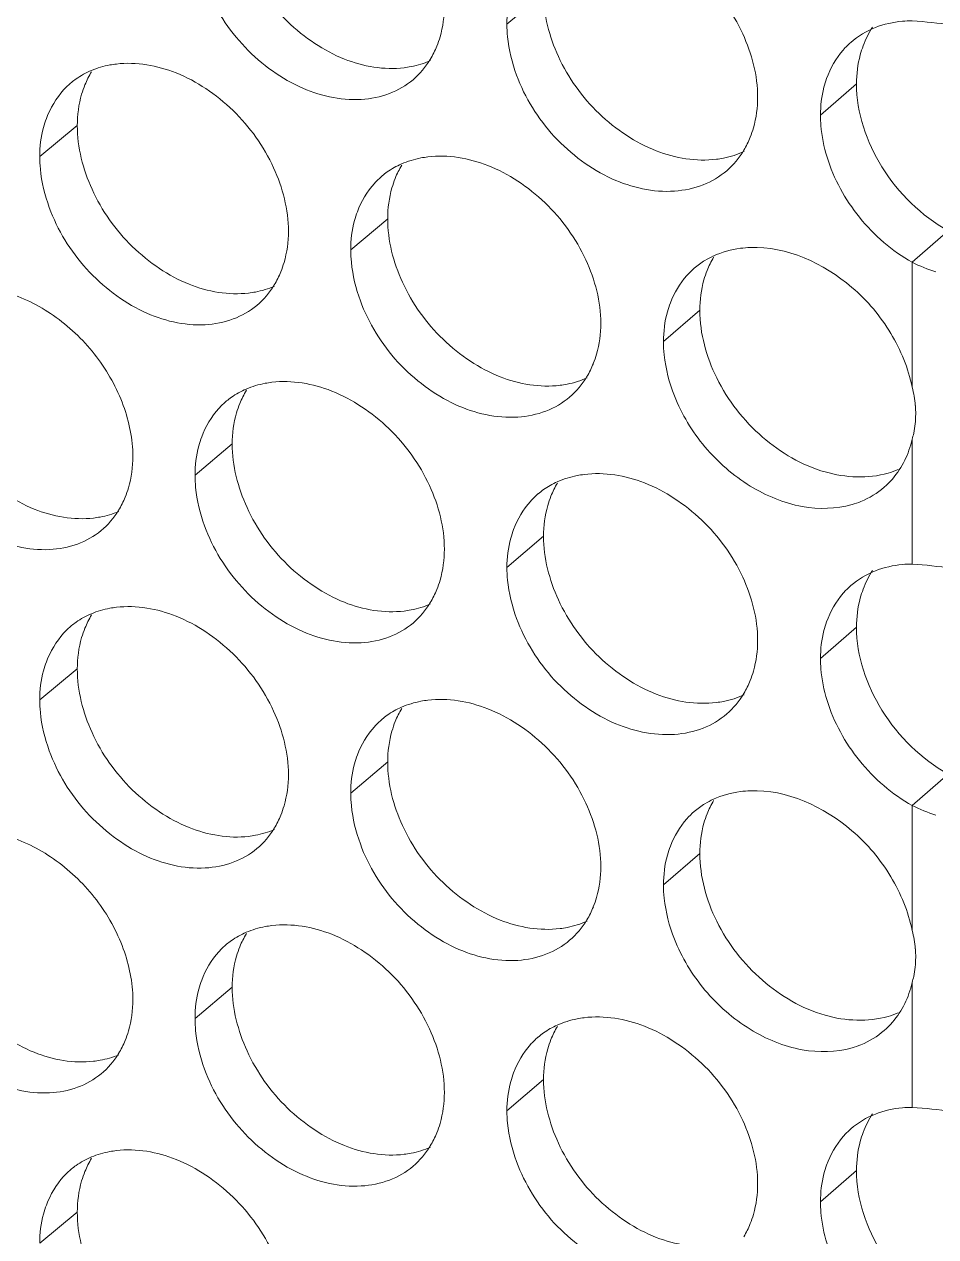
# Model space of a CAD drawing. Header units: millimetres. Extents: x 1177 to 4147, y 93 to 2194.
# Drawn here: x 2687.88 to 2701.09, y 953.4 to 970.98 of the extents above; entities that cross this region are included whole.
import ezdxf

# ---------------------------------------------------------------- set-up
doc = ezdxf.new("R2010")
doc.units = ezdxf.units.MM
doc.header["$LTSCALE"] = 0.1
doc.layers.get('0').update_dxf_attribs({"lineweight": 13})
doc.layers.add('标注', color=251, linetype='Continuous', lineweight=9)

# ---------------------------------------------------------------- blocks, each defined once
blk = doc.blocks.new('02')
for p, q in [((4627.348, 970.867), (4627.348, 973.454)), ((4627.348, 970.867), (4627.348, 973.454)), ((4627.348, 967.204), (4627.348, 969.791)), ((4627.348, 967.204), (4627.348, 969.791)), ((4627.348, 959.617), (4627.348, 962.204)), ((4627.348, 959.617), (4627.348, 962.204)), ((4627.348, 955.954), (4627.348, 958.541)), ((4627.348, 955.954), (4627.348, 958.541))]:
    blk.add_line(p, q)
at = {"layer": '标注'}
for p, q in [((4619.714, 979.03), (4618.955, 978.383)), ((4626.196, 977.148), (4625.449, 976.498)), ((4610.058, 976.284), (4609.28, 975.642)), ((4616.486, 974.357), (4615.721, 973.712)), ((4628.091, 974.105), (4627.348, 973.454)), ((4622.951, 972.46), (4622.198, 971.811)), ((4613.267, 969.692), (4612.496, 969.048)), ((4619.714, 967.78), (4618.955, 967.133)), ((4626.196, 965.898), (4625.449, 965.248)), ((4610.058, 965.034), (4609.28, 964.392)), ((4610.058, 965.034), (4609.28, 964.392)), ((4616.486, 963.107), (4615.721, 962.462)), ((4616.486, 963.107), (4615.721, 962.462)), ((4628.091, 962.855), (4627.348, 962.204)), ((4622.951, 961.21), (4622.198, 960.561)), ((4622.951, 961.21), (4622.198, 960.561)), ((4613.267, 958.442), (4612.496, 957.798)), ((4619.714, 956.53), (4618.955, 955.883)), ((4626.196, 954.648), (4625.449, 953.998)), ((4610.058, 953.784), (4609.28, 953.142))]:
    blk.add_line(p, q, dxfattribs=at)
for centre, radius, start, end in [((4615.73, 978.642), 1.912, 328.9787, 338.0529), ((4610.945, 975.963), 1.579, 125.316, 129.5927), ((4611.976, 976.414), 1.899, 148.7058, 157.8789), ((4622.206, 976.758), 1.925, 329.2925, 338.318), ((4618.416, 974.48), 1.912, 149.0222, 158.126), ((4617.403, 974.02), 1.599, 125.3449, 130.1938), ((4623.909, 972.083), 1.647, 121.1376, 130.744), ((4623.959, 972), 1.744, 114.6822, 121.1409), ((4624.886, 972.581), 1.918, 149.2796, 158.5755), ((4628.745, 976.24), 3.117, 243.3667, 253.0477), ((4612.506, 973.971), 1.906, 328.8204, 337.9261), ((4618.964, 972.071), 1.919, 329.1361, 338.1835), ((4615.192, 969.818), 1.906, 148.8645, 158.0006), ((4614.169, 969.363), 1.589, 125.3301, 129.8922), ((4625.364, 970.307), 2.058, 0.0408, 5.1029), ((4625.378, 970.236), 2.02, 340.5097, 347.2785), ((4626.352, 970.823), 1.805, 285.9402, 293.0214), ((4620.645, 967.434), 1.61, 125.3606, 130.4975), ((4621.65, 967.899), 1.919, 149.179, 158.2551), ((4609.291, 969.307), 1.899, 328.661, 337.8031), ((4615.73, 967.392), 1.912, 328.9787, 338.0529), ((4611.976, 965.164), 1.899, 148.7058, 157.8789), ((4611.976, 965.164), 1.899, 148.7058, 157.8789), ((4610.945, 964.713), 1.579, 125.316, 129.5927), ((4610.945, 964.713), 1.579, 125.316, 129.5927), ((4622.206, 965.508), 1.925, 329.2925, 338.318), ((4618.416, 963.23), 1.912, 149.0222, 158.126), ((4618.416, 963.23), 1.912, 149.0222, 158.126), ((4617.403, 962.77), 1.599, 125.3449, 130.1938), ((4617.403, 962.77), 1.599, 125.3449, 130.1938), ((4623.909, 960.833), 1.647, 121.1376, 130.744), ((4623.909, 960.833), 1.647, 121.1376, 130.744), ((4623.959, 960.75), 1.744, 114.6822, 121.1409), ((4623.959, 960.75), 1.744, 114.6822, 121.1409), ((4624.886, 961.331), 1.918, 149.2796, 158.5755), ((4624.886, 961.331), 1.918, 149.2796, 158.5755), ((4628.745, 964.99), 3.117, 243.3667, 253.0477), ((4612.506, 962.721), 1.906, 328.8204, 337.9261), ((4612.506, 962.721), 1.906, 328.8204, 337.9261), ((4618.964, 960.821), 1.919, 329.1361, 338.1835), ((4618.964, 960.821), 1.919, 329.1361, 338.1835), ((4614.169, 958.113), 1.589, 125.3301, 129.8922), ((4615.192, 958.568), 1.906, 148.8645, 158.0006), ((4625.364, 959.057), 2.058, 0.0408, 5.1029), ((4625.364, 959.057), 2.058, 0.0408, 5.1029), ((4625.378, 958.986), 2.02, 340.5097, 347.2785), ((4625.378, 958.986), 2.02, 340.5097, 347.2785), ((4626.352, 959.573), 1.805, 285.9402, 293.0214), ((4626.352, 959.573), 1.805, 285.9402, 293.0214), ((4621.65, 956.649), 1.919, 149.179, 158.2551), ((4620.645, 956.184), 1.61, 125.3606, 130.4975), ((4609.291, 958.057), 1.899, 328.661, 337.8031), ((4615.73, 956.142), 1.912, 328.9787, 338.0529), ((4611.976, 953.914), 1.899, 148.7058, 157.8789), ((4610.945, 953.463), 1.579, 125.316, 129.5927), ((4622.206, 954.258), 1.925, 329.2925, 338.318)]:
    blk.add_arc(centre, radius, start, end, dxfattribs=at)
for points, knots in [([(4613.267, 980.942), (4613.267, 980.491), (4613.51, 979.556), (4614.205, 978.578), (4614.955, 977.975), (4615.739, 977.55), (4616.413, 977.433), (4616.827, 977.483)], [0, 0, 0, 0, 0.246991, 0.512108, 0.644352, 0.77141, 1, 1, 1, 1]), ([(4624.148, 976.872), (4624.148, 977.322), (4623.902, 978.258), (4623.198, 979.23), (4622.441, 979.828), (4621.65, 980.249), (4620.973, 980.363), (4620.556, 980.311)], [0, 0, 0, 0, 0.246187, 0.510826, 0.643167, 0.770525, 1, 1, 1, 1]), ([(4612.695, 979.245), (4612.865, 978.779), (4613.269, 978.122), (4614.007, 977.457), (4614.803, 976.966), (4615.701, 976.752), (4616.522, 976.915), (4616.867, 977.112), (4617.011, 977.234)], [0, 0, 0, 0, 0.273173, 0.411313, 0.545072, 0.786333, 0.895775, 1, 1, 1, 1]), ([(4619.094, 979.173), (4619.071, 979.113), (4618.988, 978.857), (4618.955, 978.586), (4618.955, 978.383)], [0, 0, 0, 0, 0.242012, 1, 1, 1, 1]), ([(4619.714, 979.03), (4619.714, 978.58), (4619.958, 977.644), (4620.658, 976.67), (4621.412, 976.071), (4622.201, 975.649), (4622.877, 975.536), (4623.293, 975.588)], [0, 0, 0, 0, 0.246494, 0.511184, 0.643406, 0.77061, 1, 1, 1, 1]), ([(4617.504, 977.928), (4617.53, 977.991), (4617.623, 978.261), (4617.66, 978.548), (4617.66, 978.763)], [0, 0, 0, 0, 0.241585, 1, 1, 1, 1]), ([(4627.348, 978.454), (4627.281, 978.455), (4627.022, 978.444), (4626.765, 978.386), (4626.586, 978.316)], [0, 0, 0, 0, 0.258603, 1, 1, 1, 1]), ([(4630.617, 977.799), (4630.361, 977.9), (4629.819, 978.064), (4628.729, 978.296), (4627.896, 978.417), (4627.348, 978.454)], [0, 0, 0, 0, 0.246985, 0.506558, 1, 1, 1, 1]), ([(4618.955, 978.383), (4618.955, 978.297), (4618.974, 977.938), (4619.061, 977.586), (4619.155, 977.331)], [0, 0, 0, 0, 0.240751, 1, 1, 1, 1]), ([(4626.077, 978.008), (4626.021, 977.959), (4625.806, 977.745), (4625.653, 977.473), (4625.576, 977.258)], [0, 0, 0, 0, 0.24633, 1, 1, 1, 1]), ([(4626.333, 977.936), (4626.31, 977.875), (4626.229, 977.62), (4626.196, 977.35), (4626.196, 977.148)], [0, 0, 0, 0, 0.242216, 1, 1, 1, 1]), ([(4610.868, 977.56), (4610.823, 977.555), (4610.647, 977.528), (4610.473, 977.478), (4610.351, 977.427)], [0, 0, 0, 0, 0.255654, 1, 1, 1, 1]), ([(4614.43, 974.095), (4614.43, 974.546), (4614.186, 975.482), (4613.489, 976.459), (4612.738, 977.063), (4611.955, 977.489), (4611.282, 977.608), (4610.868, 977.56)], [0, 0, 0, 0, 0.246935, 0.51222, 0.644595, 0.771733, 1, 1, 1, 1]), ([(4616.827, 977.483), (4616.875, 977.489), (4617.061, 977.518), (4617.244, 977.573), (4617.373, 977.63)], [0, 0, 0, 0, 0.255784, 1, 1, 1, 1]), ([(4619.155, 977.331), (4619.327, 976.864), (4619.735, 976.205), (4620.482, 975.543), (4621.286, 975.056), (4622.193, 974.851), (4623.018, 975.024), (4623.364, 975.226), (4623.508, 975.351)], [0, 0, 0, 0, 0.272504, 0.410462, 0.544153, 0.785671, 0.895417, 1, 1, 1, 1]), ([(4625.576, 977.258), (4625.555, 977.199), (4625.48, 976.952), (4625.449, 976.693), (4625.449, 976.498)], [0, 0, 0, 0, 0.242457, 1, 1, 1, 1]), ([(4609.939, 977.18), (4609.881, 977.132), (4609.659, 976.92), (4609.499, 976.647), (4609.418, 976.431)], [0, 0, 0, 0, 0.245817, 1, 1, 1, 1]), ([(4610.217, 977.129), (4610.19, 977.065), (4610.096, 976.793), (4610.058, 976.502), (4610.058, 976.284)], [0, 0, 0, 0, 0.241186, 1, 1, 1, 1]), ([(4626.196, 977.148), (4626.196, 976.549), (4626.617, 975.313), (4627.539, 974.418), (4628.091, 974.105)], [0, 0, 0, 0, 0.485697, 1, 1, 1, 1]), ([(4623.995, 976.047), (4624.02, 976.11), (4624.111, 976.376), (4624.148, 976.659), (4624.148, 976.872)], [0, 0, 0, 0, 0.241909, 1, 1, 1, 1]), ([(4625.449, 976.498), (4625.449, 976.427), (4625.462, 976.134), (4625.521, 975.844), (4625.586, 975.632)], [0, 0, 0, 0, 0.242222, 1, 1, 1, 1]), ([(4609.418, 976.431), (4609.395, 976.371), (4609.313, 976.115), (4609.28, 975.845), (4609.28, 975.642)], [0, 0, 0, 0, 0.241688, 1, 1, 1, 1]), ([(4610.058, 976.284), (4610.058, 975.833), (4610.299, 974.897), (4610.993, 973.918), (4611.74, 973.314), (4612.522, 972.887), (4613.194, 972.768), (4613.607, 972.817)], [0, 0, 0, 0, 0.247242, 0.512574, 0.644829, 0.771813, 1, 1, 1, 1]), ([(4623.293, 975.588), (4623.343, 975.594), (4623.54, 975.626), (4623.732, 975.686), (4623.866, 975.748)], [0, 0, 0, 0, 0.255988, 1, 1, 1, 1]), ([(4609.28, 975.642), (4609.28, 975.556), (4609.299, 975.198), (4609.385, 974.845), (4609.478, 974.589)], [0, 0, 0, 0, 0.240605, 1, 1, 1, 1]), ([(4617.318, 975.637), (4617.27, 975.631), (4617.084, 975.602), (4616.902, 975.547), (4616.773, 975.491)], [0, 0, 0, 0, 0.25587, 1, 1, 1, 1]), ([(4620.899, 972.189), (4620.899, 972.639), (4620.654, 973.575), (4619.952, 974.549), (4619.198, 975.149), (4618.409, 975.571), (4617.733, 975.687), (4617.318, 975.637)], [0, 0, 0, 0, 0.246434, 0.511288, 0.64364, 0.770925, 1, 1, 1, 1]), ([(4625.586, 975.632), (4625.724, 975.181), (4626.195, 974.326), (4626.932, 973.689), (4627.348, 973.454)], [0, 0, 0, 0, 0.49694, 1, 1, 1, 1]), ([(4616.37, 975.241), (4616.314, 975.193), (4616.097, 974.983), (4615.939, 974.715), (4615.859, 974.502)], [0, 0, 0, 0, 0.246074, 1, 1, 1, 1]), ([(4616.642, 975.192), (4616.616, 975.128), (4616.524, 974.859), (4616.486, 974.572), (4616.486, 974.357)], [0, 0, 0, 0, 0.241514, 1, 1, 1, 1]), ([(4609.478, 974.589), (4609.648, 974.124), (4610.049, 973.467), (4610.784, 972.8), (4611.575, 972.307), (4612.469, 972.089), (4613.288, 972.247), (4613.632, 972.441), (4613.776, 972.562)], [0, 0, 0, 0, 0.27351, 0.411743, 0.545537, 0.786668, 0.895956, 1, 1, 1, 1]), ([(4615.859, 974.502), (4615.837, 974.441), (4615.754, 974.186), (4615.721, 973.915), (4615.721, 973.712)], [0, 0, 0, 0, 0.241904, 1, 1, 1, 1]), ([(4616.486, 974.357), (4616.486, 973.907), (4616.729, 972.971), (4617.427, 971.995), (4618.179, 971.394), (4618.966, 970.971), (4619.641, 970.856), (4620.055, 970.907)], [0, 0, 0, 0, 0.246741, 0.511644, 0.643878, 0.771009, 1, 1, 1, 1]), ([(4614.272, 973.255), (4614.298, 973.319), (4614.392, 973.589), (4614.43, 973.878), (4614.43, 974.095)], [0, 0, 0, 0, 0.241422, 1, 1, 1, 1]), ([(4615.721, 973.712), (4615.721, 973.626), (4615.74, 973.267), (4615.827, 972.914), (4615.92, 972.659)], [0, 0, 0, 0, 0.240702, 1, 1, 1, 1]), ([(4623.995, 973.761), (4623.927, 973.758), (4623.666, 973.736), (4623.407, 973.665), (4623.231, 973.584)], [0, 0, 0, 0, 0.258302, 1, 1, 1, 1]), ([(4627.348, 970.867), (4627.27, 971.259), (4626.947, 972.031), (4625.94, 973.239), (4624.749, 973.791), (4623.995, 973.761)], [0, 0, 0, 0, 0.254485, 0.51933, 1, 1, 1, 1]), ([(4622.834, 973.33), (4622.779, 973.283), (4622.571, 973.078), (4622.419, 972.819), (4622.341, 972.614)], [0, 0, 0, 0, 0.246444, 1, 1, 1, 1]), ([(4623.101, 973.281), (4623.076, 973.218), (4622.987, 972.953), (4622.951, 972.672), (4622.951, 972.46)], [0, 0, 0, 0, 0.241851, 1, 1, 1, 1]), ([(4613.607, 972.817), (4613.653, 972.823), (4613.835, 972.851), (4614.014, 972.903), (4614.139, 972.958)], [0, 0, 0, 0, 0.255679, 1, 1, 1, 1]), ([(4611.209, 969.435), (4611.209, 969.792), (4611.053, 970.536), (4610.498, 971.537), (4609.671, 972.342), (4608.989, 972.704), (4608.638, 972.81)], [0, 0, 0, 0, 0.238714, 0.495406, 0.754851, 1, 1, 1, 1]), ([(4615.92, 972.659), (4616.091, 972.193), (4616.498, 971.535), (4617.24, 970.871), (4618.04, 970.382), (4618.943, 970.173), (4619.766, 970.341), (4620.111, 970.54), (4620.255, 970.664)], [0, 0, 0, 0, 0.272838, 0.410886, 0.544611, 0.786, 0.895595, 1, 1, 1, 1]), ([(4622.341, 972.614), (4622.317, 972.552), (4622.232, 972.293), (4622.198, 972.018), (4622.198, 971.811)], [0, 0, 0, 0, 0.242016, 1, 1, 1, 1]), ([(4622.951, 972.46), (4622.951, 971.979), (4623.228, 970.977), (4624.17, 969.779), (4625.446, 969.021), (4626.431, 968.968), (4626.848, 969.088)], [0, 0, 0, 0, 0.249772, 0.517807, 0.774905, 1, 1, 1, 1]), ([(4620.745, 971.358), (4620.77, 971.422), (4620.862, 971.689), (4620.899, 971.975), (4620.899, 972.189)], [0, 0, 0, 0, 0.241748, 1, 1, 1, 1]), ([(4622.198, 971.811), (4622.198, 971.719), (4622.219, 971.337), (4622.318, 970.961), (4622.424, 970.69)], [0, 0, 0, 0, 0.240389, 1, 1, 1, 1]), ([(4606.857, 971.634), (4606.857, 971.183), (4607.098, 970.247), (4607.789, 969.266), (4608.535, 968.66), (4609.314, 968.231), (4609.984, 968.111), (4610.396, 968.159)], [0, 0, 0, 0, 0.247494, 0.513042, 0.645309, 0.772218, 1, 1, 1, 1]), ([(4614.089, 970.97), (4614.042, 970.964), (4613.861, 970.936), (4613.683, 970.884), (4613.557, 970.83)], [0, 0, 0, 0, 0.255763, 1, 1, 1, 1]), ([(4617.66, 967.513), (4617.66, 967.964), (4617.416, 968.9), (4616.716, 969.875), (4615.963, 970.477), (4615.177, 970.901), (4614.503, 971.019), (4614.089, 970.97)], [0, 0, 0, 0, 0.246684, 0.511753, 0.644116, 0.771328, 1, 1, 1, 1]), ([(4620.055, 970.907), (4620.105, 970.913), (4620.296, 970.943), (4620.484, 971.001), (4620.615, 971.06)], [0, 0, 0, 0, 0.255887, 1, 1, 1, 1]), ([(4622.424, 970.69), (4622.574, 970.308), (4623.01, 969.588), (4623.936, 968.781), (4625.012, 968.332), (4625.772, 968.342), (4626.103, 968.437)], [0, 0, 0, 0, 0.264547, 0.530604, 0.77855, 1, 1, 1, 1]), ([(4613.15, 970.582), (4613.093, 970.534), (4612.873, 970.323), (4612.714, 970.052), (4612.634, 969.838)], [0, 0, 0, 0, 0.245947, 1, 1, 1, 1]), ([(4613.425, 970.532), (4613.399, 970.468), (4613.305, 970.197), (4613.267, 969.908), (4613.267, 969.692)], [0, 0, 0, 0, 0.241351, 1, 1, 1, 1]), ([(4627.348, 969.791), (4627.36, 969.832), (4627.404, 970.001), (4627.421, 970.177), (4627.421, 970.309)], [0, 0, 0, 0, 0.244815, 1, 1, 1, 1]), ([(4606.271, 969.94), (4606.44, 969.475), (4606.839, 968.819), (4607.569, 968.151), (4608.356, 967.656), (4609.246, 967.434), (4610.062, 967.587), (4610.406, 967.779), (4610.551, 967.898)], [0, 0, 0, 0, 0.27385, 0.412176, 0.546005, 0.787007, 0.896139, 1, 1, 1, 1]), ([(4612.634, 969.838), (4612.611, 969.777), (4612.529, 969.522), (4612.496, 969.251), (4612.496, 969.048)], [0, 0, 0, 0, 0.241796, 1, 1, 1, 1]), ([(4613.267, 969.692), (4613.267, 969.241), (4613.51, 968.306), (4614.205, 967.328), (4614.955, 966.725), (4615.739, 966.3), (4616.413, 966.183), (4616.827, 966.233)], [0, 0, 0, 0, 0.246991, 0.512108, 0.644352, 0.77141, 1, 1, 1, 1]), ([(4611.049, 968.59), (4611.075, 968.654), (4611.17, 968.926), (4611.209, 969.217), (4611.209, 969.435)], [0, 0, 0, 0, 0.241257, 1, 1, 1, 1]), ([(4612.496, 969.048), (4612.496, 968.962), (4612.515, 968.604), (4612.601, 968.251), (4612.695, 967.995)], [0, 0, 0, 0, 0.240653, 1, 1, 1, 1]), ([(4620.556, 969.061), (4620.507, 969.055), (4620.316, 969.025), (4620.129, 968.968), (4619.998, 968.909)], [0, 0, 0, 0, 0.255975, 1, 1, 1, 1]), ([(4624.148, 965.622), (4624.148, 966.072), (4623.902, 967.008), (4623.198, 967.98), (4622.441, 968.578), (4621.65, 968.999), (4620.973, 969.113), (4620.556, 969.061)], [0, 0, 0, 0, 0.246187, 0.510826, 0.643167, 0.770525, 1, 1, 1, 1]), ([(4619.599, 968.658), (4619.543, 968.61), (4619.329, 968.401), (4619.173, 968.134), (4619.094, 967.923)], [0, 0, 0, 0, 0.246198, 1, 1, 1, 1]), ([(4626.103, 968.437), (4626.165, 968.455), (4626.405, 968.537), (4626.627, 968.673), (4626.769, 968.797)], [0, 0, 0, 0, 0.255293, 1, 1, 1, 1]), ([(4619.868, 968.61), (4619.843, 968.546), (4619.751, 968.279), (4619.714, 967.994), (4619.714, 967.78)], [0, 0, 0, 0, 0.241677, 1, 1, 1, 1]), ([(4610.396, 968.159), (4610.441, 968.164), (4610.618, 968.191), (4610.792, 968.241), (4610.915, 968.293)], [0, 0, 0, 0, 0.255573, 1, 1, 1, 1]), ([(4612.695, 967.995), (4612.865, 967.529), (4613.269, 966.872), (4614.007, 966.207), (4614.803, 965.716), (4615.701, 965.502), (4616.522, 965.665), (4616.867, 965.862), (4617.011, 965.984)], [0, 0, 0, 0, 0.273173, 0.411313, 0.545072, 0.786333, 0.895775, 1, 1, 1, 1]), ([(4619.094, 967.923), (4619.071, 967.863), (4618.988, 967.607), (4618.955, 967.336), (4618.955, 967.133)], [0, 0, 0, 0, 0.242012, 1, 1, 1, 1]), ([(4619.714, 967.78), (4619.714, 967.33), (4619.958, 966.394), (4620.658, 965.42), (4621.412, 964.821), (4622.201, 964.399), (4622.877, 964.286), (4623.293, 964.338)], [0, 0, 0, 0, 0.246494, 0.511184, 0.643406, 0.77061, 1, 1, 1, 1]), ([(4617.504, 966.678), (4617.53, 966.741), (4617.623, 967.011), (4617.66, 967.298), (4617.66, 967.513)], [0, 0, 0, 0, 0.241585, 1, 1, 1, 1]), ([(4627.348, 967.204), (4627.281, 967.205), (4627.022, 967.194), (4626.765, 967.136), (4626.586, 967.066)], [0, 0, 0, 0, 0.258603, 1, 1, 1, 1]), ([(4630.617, 966.549), (4630.361, 966.65), (4629.819, 966.814), (4628.729, 967.046), (4627.896, 967.167), (4627.348, 967.204)], [0, 0, 0, 0, 0.246985, 0.506558, 1, 1, 1, 1]), ([(4618.955, 967.133), (4618.955, 967.047), (4618.974, 966.688), (4619.061, 966.336), (4619.155, 966.081)], [0, 0, 0, 0, 0.240751, 1, 1, 1, 1]), ([(4626.077, 966.758), (4626.021, 966.709), (4625.806, 966.495), (4625.653, 966.223), (4625.576, 966.008)], [0, 0, 0, 0, 0.24633, 1, 1, 1, 1]), ([(4626.333, 966.686), (4626.31, 966.625), (4626.229, 966.37), (4626.196, 966.1), (4626.196, 965.898)], [0, 0, 0, 0, 0.242216, 1, 1, 1, 1]), ([(4610.868, 966.31), (4610.823, 966.305), (4610.647, 966.278), (4610.473, 966.228), (4610.351, 966.177)], [0, 0, 0, 0, 0.255654, 1, 1, 1, 1]), ([(4610.868, 966.31), (4610.823, 966.305), (4610.647, 966.278), (4610.473, 966.228), (4610.351, 966.177)], [0, 0, 0, 0, 0.255654, 1, 1, 1, 1]), ([(4614.43, 962.845), (4614.43, 963.296), (4614.186, 964.232), (4613.489, 965.209), (4612.738, 965.813), (4611.955, 966.239), (4611.282, 966.358), (4610.868, 966.31)], [0, 0, 0, 0, 0.246935, 0.51222, 0.644595, 0.771733, 1, 1, 1, 1]), ([(4614.43, 962.845), (4614.43, 963.296), (4614.186, 964.232), (4613.489, 965.209), (4612.738, 965.813), (4611.955, 966.239), (4611.282, 966.358), (4610.868, 966.31)], [0, 0, 0, 0, 0.246935, 0.51222, 0.644595, 0.771733, 1, 1, 1, 1]), ([(4616.827, 966.233), (4616.875, 966.239), (4617.061, 966.268), (4617.244, 966.323), (4617.373, 966.38)], [0, 0, 0, 0, 0.255784, 1, 1, 1, 1]), ([(4609.939, 965.93), (4609.881, 965.882), (4609.659, 965.67), (4609.499, 965.397), (4609.418, 965.181)], [0, 0, 0, 0, 0.245817, 1, 1, 1, 1]), ([(4609.939, 965.93), (4609.881, 965.882), (4609.659, 965.67), (4609.499, 965.397), (4609.418, 965.181)], [0, 0, 0, 0, 0.245817, 1, 1, 1, 1]), ([(4619.155, 966.081), (4619.327, 965.614), (4619.735, 964.955), (4620.482, 964.293), (4621.286, 963.806), (4622.193, 963.601), (4623.018, 963.774), (4623.364, 963.976), (4623.508, 964.101)], [0, 0, 0, 0, 0.272504, 0.410462, 0.544153, 0.785671, 0.895417, 1, 1, 1, 1]), ([(4625.576, 966.008), (4625.555, 965.949), (4625.48, 965.702), (4625.449, 965.443), (4625.449, 965.248)], [0, 0, 0, 0, 0.242457, 1, 1, 1, 1]), ([(4626.196, 965.898), (4626.196, 965.299), (4626.617, 964.063), (4627.539, 963.168), (4628.091, 962.855)], [0, 0, 0, 0, 0.485697, 1, 1, 1, 1]), ([(4610.217, 965.879), (4610.19, 965.815), (4610.096, 965.543), (4610.058, 965.252), (4610.058, 965.034)], [0, 0, 0, 0, 0.241186, 1, 1, 1, 1]), ([(4610.217, 965.879), (4610.19, 965.815), (4610.096, 965.543), (4610.058, 965.252), (4610.058, 965.034)], [0, 0, 0, 0, 0.241186, 1, 1, 1, 1]), ([(4623.995, 964.797), (4624.02, 964.86), (4624.111, 965.126), (4624.148, 965.409), (4624.148, 965.622)], [0, 0, 0, 0, 0.241909, 1, 1, 1, 1]), ([(4609.418, 965.181), (4609.395, 965.121), (4609.313, 964.865), (4609.28, 964.595), (4609.28, 964.392)], [0, 0, 0, 0, 0.241688, 1, 1, 1, 1]), ([(4609.418, 965.181), (4609.395, 965.121), (4609.313, 964.865), (4609.28, 964.595), (4609.28, 964.392)], [0, 0, 0, 0, 0.241688, 1, 1, 1, 1]), ([(4625.449, 965.248), (4625.449, 965.177), (4625.462, 964.884), (4625.521, 964.594), (4625.586, 964.382)], [0, 0, 0, 0, 0.242222, 1, 1, 1, 1]), ([(4610.058, 965.034), (4610.058, 964.583), (4610.299, 963.647), (4610.993, 962.668), (4611.74, 962.064), (4612.522, 961.637), (4613.194, 961.518), (4613.607, 961.567)], [0, 0, 0, 0, 0.247242, 0.512574, 0.644829, 0.771813, 1, 1, 1, 1]), ([(4610.058, 965.034), (4610.058, 964.583), (4610.299, 963.647), (4610.993, 962.668), (4611.74, 962.064), (4612.522, 961.637), (4613.194, 961.518), (4613.607, 961.567)], [0, 0, 0, 0, 0.247242, 0.512574, 0.644829, 0.771813, 1, 1, 1, 1]), ([(4609.28, 964.392), (4609.28, 964.306), (4609.299, 963.948), (4609.385, 963.595), (4609.478, 963.339)], [0, 0, 0, 0, 0.240605, 1, 1, 1, 1]), ([(4609.28, 964.392), (4609.28, 964.306), (4609.299, 963.948), (4609.385, 963.595), (4609.478, 963.339)], [0, 0, 0, 0, 0.240605, 1, 1, 1, 1]), ([(4620.899, 960.939), (4620.899, 961.389), (4620.654, 962.325), (4619.952, 963.299), (4619.198, 963.899), (4618.409, 964.321), (4617.733, 964.437), (4617.318, 964.387)], [0, 0, 0, 0, 0.246434, 0.511288, 0.64364, 0.770925, 1, 1, 1, 1]), ([(4620.899, 960.939), (4620.899, 961.389), (4620.654, 962.325), (4619.952, 963.299), (4619.198, 963.899), (4618.409, 964.321), (4617.733, 964.437), (4617.318, 964.387)], [0, 0, 0, 0, 0.246434, 0.511288, 0.64364, 0.770925, 1, 1, 1, 1]), ([(4623.293, 964.338), (4623.343, 964.344), (4623.54, 964.376), (4623.732, 964.436), (4623.866, 964.498)], [0, 0, 0, 0, 0.255988, 1, 1, 1, 1]), ([(4617.318, 964.387), (4617.27, 964.381), (4617.084, 964.352), (4616.902, 964.297), (4616.773, 964.241)], [0, 0, 0, 0, 0.25587, 1, 1, 1, 1]), ([(4617.318, 964.387), (4617.27, 964.381), (4617.084, 964.352), (4616.902, 964.297), (4616.773, 964.241)], [0, 0, 0, 0, 0.25587, 1, 1, 1, 1]), ([(4625.586, 964.382), (4625.724, 963.931), (4626.195, 963.076), (4626.932, 962.439), (4627.348, 962.204)], [0, 0, 0, 0, 0.49694, 1, 1, 1, 1]), ([(4616.37, 963.991), (4616.314, 963.943), (4616.097, 963.733), (4615.939, 963.465), (4615.859, 963.252)], [0, 0, 0, 0, 0.246074, 1, 1, 1, 1]), ([(4616.37, 963.991), (4616.314, 963.943), (4616.097, 963.733), (4615.939, 963.465), (4615.859, 963.252)], [0, 0, 0, 0, 0.246074, 1, 1, 1, 1]), ([(4616.642, 963.942), (4616.616, 963.878), (4616.524, 963.609), (4616.486, 963.322), (4616.486, 963.107)], [0, 0, 0, 0, 0.241514, 1, 1, 1, 1]), ([(4616.642, 963.942), (4616.616, 963.878), (4616.524, 963.609), (4616.486, 963.322), (4616.486, 963.107)], [0, 0, 0, 0, 0.241514, 1, 1, 1, 1]), ([(4609.478, 963.339), (4609.648, 962.874), (4610.049, 962.217), (4610.784, 961.55), (4611.575, 961.057), (4612.469, 960.839), (4613.288, 960.997), (4613.632, 961.191), (4613.776, 961.312)], [0, 0, 0, 0, 0.27351, 0.411743, 0.545537, 0.786668, 0.895956, 1, 1, 1, 1]), ([(4609.478, 963.339), (4609.648, 962.874), (4610.049, 962.217), (4610.784, 961.55), (4611.575, 961.057), (4612.469, 960.839), (4613.288, 960.997), (4613.632, 961.191), (4613.776, 961.312)], [0, 0, 0, 0, 0.27351, 0.411743, 0.545537, 0.786668, 0.895956, 1, 1, 1, 1]), ([(4615.859, 963.252), (4615.837, 963.191), (4615.754, 962.936), (4615.721, 962.665), (4615.721, 962.462)], [0, 0, 0, 0, 0.241904, 1, 1, 1, 1]), ([(4615.859, 963.252), (4615.837, 963.191), (4615.754, 962.936), (4615.721, 962.665), (4615.721, 962.462)], [0, 0, 0, 0, 0.241904, 1, 1, 1, 1]), ([(4616.486, 963.107), (4616.486, 962.657), (4616.729, 961.721), (4617.427, 960.745), (4618.179, 960.144), (4618.966, 959.721), (4619.641, 959.606), (4620.055, 959.657)], [0, 0, 0, 0, 0.246741, 0.511644, 0.643878, 0.771009, 1, 1, 1, 1]), ([(4616.486, 963.107), (4616.486, 962.657), (4616.729, 961.721), (4617.427, 960.745), (4618.179, 960.144), (4618.966, 959.721), (4619.641, 959.606), (4620.055, 959.657)], [0, 0, 0, 0, 0.246741, 0.511644, 0.643878, 0.771009, 1, 1, 1, 1]), ([(4614.272, 962.005), (4614.298, 962.069), (4614.392, 962.339), (4614.43, 962.628), (4614.43, 962.845)], [0, 0, 0, 0, 0.241422, 1, 1, 1, 1]), ([(4614.272, 962.005), (4614.298, 962.069), (4614.392, 962.339), (4614.43, 962.628), (4614.43, 962.845)], [0, 0, 0, 0, 0.241422, 1, 1, 1, 1]), ([(4615.721, 962.462), (4615.721, 962.376), (4615.74, 962.017), (4615.827, 961.664), (4615.92, 961.409)], [0, 0, 0, 0, 0.240702, 1, 1, 1, 1]), ([(4615.721, 962.462), (4615.721, 962.376), (4615.74, 962.017), (4615.827, 961.664), (4615.92, 961.409)], [0, 0, 0, 0, 0.240702, 1, 1, 1, 1]), ([(4623.995, 962.511), (4623.927, 962.508), (4623.666, 962.486), (4623.407, 962.415), (4623.231, 962.334)], [0, 0, 0, 0, 0.258302, 1, 1, 1, 1]), ([(4623.995, 962.511), (4623.927, 962.508), (4623.666, 962.486), (4623.407, 962.415), (4623.231, 962.334)], [0, 0, 0, 0, 0.258302, 1, 1, 1, 1]), ([(4627.348, 959.617), (4627.27, 960.009), (4626.947, 960.781), (4625.94, 961.989), (4624.749, 962.541), (4623.995, 962.511)], [0, 0, 0, 0, 0.254485, 0.51933, 1, 1, 1, 1]), ([(4627.348, 959.617), (4627.27, 960.009), (4626.947, 960.781), (4625.94, 961.989), (4624.749, 962.541), (4623.995, 962.511)], [0, 0, 0, 0, 0.254485, 0.51933, 1, 1, 1, 1]), ([(4622.834, 962.08), (4622.779, 962.033), (4622.571, 961.828), (4622.419, 961.569), (4622.341, 961.364)], [0, 0, 0, 0, 0.246444, 1, 1, 1, 1]), ([(4622.834, 962.08), (4622.779, 962.033), (4622.571, 961.828), (4622.419, 961.569), (4622.341, 961.364)], [0, 0, 0, 0, 0.246444, 1, 1, 1, 1]), ([(4623.101, 962.031), (4623.076, 961.968), (4622.987, 961.703), (4622.951, 961.422), (4622.951, 961.21)], [0, 0, 0, 0, 0.241851, 1, 1, 1, 1]), ([(4623.101, 962.031), (4623.076, 961.968), (4622.987, 961.703), (4622.951, 961.422), (4622.951, 961.21)], [0, 0, 0, 0, 0.241851, 1, 1, 1, 1]), ([(4613.607, 961.567), (4613.653, 961.573), (4613.835, 961.601), (4614.014, 961.653), (4614.139, 961.708)], [0, 0, 0, 0, 0.255679, 1, 1, 1, 1]), ([(4613.607, 961.567), (4613.653, 961.573), (4613.835, 961.601), (4614.014, 961.653), (4614.139, 961.708)], [0, 0, 0, 0, 0.255679, 1, 1, 1, 1]), ([(4611.209, 958.185), (4611.209, 958.542), (4611.053, 959.286), (4610.498, 960.287), (4609.671, 961.092), (4608.989, 961.454), (4608.638, 961.56)], [0, 0, 0, 0, 0.238714, 0.495406, 0.754851, 1, 1, 1, 1]), ([(4615.92, 961.409), (4616.091, 960.943), (4616.498, 960.285), (4617.24, 959.621), (4618.04, 959.132), (4618.943, 958.923), (4619.766, 959.091), (4620.111, 959.29), (4620.255, 959.414)], [0, 0, 0, 0, 0.272838, 0.410886, 0.544611, 0.786, 0.895595, 1, 1, 1, 1]), ([(4615.92, 961.409), (4616.091, 960.943), (4616.498, 960.285), (4617.24, 959.621), (4618.04, 959.132), (4618.943, 958.923), (4619.766, 959.091), (4620.111, 959.29), (4620.255, 959.414)], [0, 0, 0, 0, 0.272838, 0.410886, 0.544611, 0.786, 0.895595, 1, 1, 1, 1]), ([(4622.341, 961.364), (4622.317, 961.302), (4622.232, 961.043), (4622.198, 960.768), (4622.198, 960.561)], [0, 0, 0, 0, 0.242016, 1, 1, 1, 1]), ([(4622.341, 961.364), (4622.317, 961.302), (4622.232, 961.043), (4622.198, 960.768), (4622.198, 960.561)], [0, 0, 0, 0, 0.242016, 1, 1, 1, 1]), ([(4622.951, 961.21), (4622.951, 960.729), (4623.228, 959.727), (4624.17, 958.529), (4625.446, 957.771), (4626.431, 957.718), (4626.848, 957.838)], [0, 0, 0, 0, 0.249772, 0.517807, 0.774905, 1, 1, 1, 1]), ([(4622.951, 961.21), (4622.951, 960.729), (4623.228, 959.727), (4624.17, 958.529), (4625.446, 957.771), (4626.431, 957.718), (4626.848, 957.838)], [0, 0, 0, 0, 0.249772, 0.517807, 0.774905, 1, 1, 1, 1]), ([(4620.745, 960.108), (4620.77, 960.172), (4620.862, 960.439), (4620.899, 960.725), (4620.899, 960.939)], [0, 0, 0, 0, 0.241748, 1, 1, 1, 1]), ([(4620.745, 960.108), (4620.77, 960.172), (4620.862, 960.439), (4620.899, 960.725), (4620.899, 960.939)], [0, 0, 0, 0, 0.241748, 1, 1, 1, 1]), ([(4606.857, 960.384), (4606.857, 959.933), (4607.098, 958.997), (4607.789, 958.016), (4608.535, 957.41), (4609.314, 956.981), (4609.984, 956.861), (4610.396, 956.909)], [0, 0, 0, 0, 0.247494, 0.513042, 0.645309, 0.772218, 1, 1, 1, 1]), ([(4622.198, 960.561), (4622.198, 960.469), (4622.219, 960.087), (4622.318, 959.711), (4622.424, 959.44)], [0, 0, 0, 0, 0.240389, 1, 1, 1, 1]), ([(4622.198, 960.561), (4622.198, 960.469), (4622.219, 960.087), (4622.318, 959.711), (4622.424, 959.44)], [0, 0, 0, 0, 0.240389, 1, 1, 1, 1]), ([(4614.089, 959.72), (4614.042, 959.714), (4613.861, 959.686), (4613.683, 959.634), (4613.557, 959.58)], [0, 0, 0, 0, 0.255763, 1, 1, 1, 1]), ([(4617.66, 956.263), (4617.66, 956.714), (4617.416, 957.65), (4616.716, 958.625), (4615.963, 959.227), (4615.177, 959.651), (4614.503, 959.769), (4614.089, 959.72)], [0, 0, 0, 0, 0.246684, 0.511753, 0.644116, 0.771328, 1, 1, 1, 1]), ([(4620.055, 959.657), (4620.105, 959.663), (4620.296, 959.693), (4620.484, 959.751), (4620.615, 959.81)], [0, 0, 0, 0, 0.255887, 1, 1, 1, 1]), ([(4620.055, 959.657), (4620.105, 959.663), (4620.296, 959.693), (4620.484, 959.751), (4620.615, 959.81)], [0, 0, 0, 0, 0.255887, 1, 1, 1, 1]), ([(4622.424, 959.44), (4622.574, 959.058), (4623.01, 958.338), (4623.936, 957.531), (4625.012, 957.082), (4625.772, 957.092), (4626.103, 957.187)], [0, 0, 0, 0, 0.264547, 0.530604, 0.77855, 1, 1, 1, 1]), ([(4622.424, 959.44), (4622.574, 959.058), (4623.01, 958.338), (4623.936, 957.531), (4625.012, 957.082), (4625.772, 957.092), (4626.103, 957.187)], [0, 0, 0, 0, 0.264547, 0.530604, 0.77855, 1, 1, 1, 1]), ([(4613.15, 959.332), (4613.093, 959.284), (4612.873, 959.073), (4612.714, 958.802), (4612.634, 958.588)], [0, 0, 0, 0, 0.245947, 1, 1, 1, 1]), ([(4613.425, 959.282), (4613.399, 959.218), (4613.305, 958.947), (4613.267, 958.658), (4613.267, 958.442)], [0, 0, 0, 0, 0.241351, 1, 1, 1, 1]), ([(4627.348, 958.541), (4627.36, 958.582), (4627.404, 958.751), (4627.421, 958.927), (4627.421, 959.059)], [0, 0, 0, 0, 0.244815, 1, 1, 1, 1]), ([(4627.348, 958.541), (4627.36, 958.582), (4627.404, 958.751), (4627.421, 958.927), (4627.421, 959.059)], [0, 0, 0, 0, 0.244815, 1, 1, 1, 1]), ([(4606.271, 958.69), (4606.44, 958.225), (4606.839, 957.569), (4607.569, 956.901), (4608.356, 956.406), (4609.246, 956.184), (4610.062, 956.337), (4610.406, 956.529), (4610.551, 956.648)], [0, 0, 0, 0, 0.27385, 0.412176, 0.546005, 0.787007, 0.896139, 1, 1, 1, 1]), ([(4612.634, 958.588), (4612.611, 958.527), (4612.529, 958.272), (4612.496, 958.001), (4612.496, 957.798)], [0, 0, 0, 0, 0.241796, 1, 1, 1, 1]), ([(4613.267, 958.442), (4613.267, 957.991), (4613.51, 957.056), (4614.205, 956.078), (4614.955, 955.475), (4615.739, 955.05), (4616.413, 954.933), (4616.827, 954.983)], [0, 0, 0, 0, 0.246991, 0.512108, 0.644352, 0.77141, 1, 1, 1, 1]), ([(4611.049, 957.34), (4611.075, 957.404), (4611.17, 957.676), (4611.209, 957.967), (4611.209, 958.185)], [0, 0, 0, 0, 0.241257, 1, 1, 1, 1]), ([(4624.148, 954.372), (4624.148, 954.822), (4623.902, 955.758), (4623.198, 956.73), (4622.441, 957.328), (4621.65, 957.749), (4620.973, 957.863), (4620.556, 957.811)], [0, 0, 0, 0, 0.246187, 0.510826, 0.643167, 0.770525, 1, 1, 1, 1]), ([(4612.496, 957.798), (4612.496, 957.712), (4612.515, 957.354), (4612.601, 957.001), (4612.695, 956.745)], [0, 0, 0, 0, 0.240653, 1, 1, 1, 1]), ([(4620.556, 957.811), (4620.507, 957.805), (4620.316, 957.775), (4620.129, 957.718), (4619.998, 957.659)], [0, 0, 0, 0, 0.255975, 1, 1, 1, 1]), ([(4619.599, 957.408), (4619.543, 957.36), (4619.329, 957.151), (4619.173, 956.884), (4619.094, 956.673)], [0, 0, 0, 0, 0.246198, 1, 1, 1, 1]), ([(4619.868, 957.36), (4619.843, 957.296), (4619.751, 957.029), (4619.714, 956.744), (4619.714, 956.53)], [0, 0, 0, 0, 0.241677, 1, 1, 1, 1]), ([(4626.103, 957.187), (4626.165, 957.205), (4626.405, 957.287), (4626.627, 957.423), (4626.769, 957.547)], [0, 0, 0, 0, 0.255293, 1, 1, 1, 1]), ([(4626.103, 957.187), (4626.165, 957.205), (4626.405, 957.287), (4626.627, 957.423), (4626.769, 957.547)], [0, 0, 0, 0, 0.255293, 1, 1, 1, 1]), ([(4610.396, 956.909), (4610.441, 956.914), (4610.618, 956.941), (4610.792, 956.991), (4610.915, 957.043)], [0, 0, 0, 0, 0.255573, 1, 1, 1, 1]), ([(4612.695, 956.745), (4612.865, 956.279), (4613.269, 955.622), (4614.007, 954.957), (4614.803, 954.466), (4615.701, 954.252), (4616.522, 954.415), (4616.867, 954.612), (4617.011, 954.734)], [0, 0, 0, 0, 0.273173, 0.411313, 0.545072, 0.786333, 0.895775, 1, 1, 1, 1]), ([(4619.094, 956.673), (4619.071, 956.613), (4618.988, 956.357), (4618.955, 956.086), (4618.955, 955.883)], [0, 0, 0, 0, 0.242012, 1, 1, 1, 1]), ([(4619.714, 956.53), (4619.714, 956.08), (4619.958, 955.144), (4620.658, 954.17), (4621.412, 953.571), (4622.201, 953.149), (4622.877, 953.036), (4623.293, 953.088)], [0, 0, 0, 0, 0.246494, 0.511184, 0.643406, 0.77061, 1, 1, 1, 1]), ([(4617.504, 955.428), (4617.53, 955.491), (4617.623, 955.761), (4617.66, 956.048), (4617.66, 956.263)], [0, 0, 0, 0, 0.241585, 1, 1, 1, 1]), ([(4618.955, 955.883), (4618.955, 955.797), (4618.974, 955.438), (4619.061, 955.086), (4619.155, 954.831)], [0, 0, 0, 0, 0.240751, 1, 1, 1, 1]), ([(4627.348, 955.954), (4627.281, 955.955), (4627.022, 955.944), (4626.765, 955.886), (4626.586, 955.816)], [0, 0, 0, 0, 0.258603, 1, 1, 1, 1]), ([(4630.617, 955.299), (4630.361, 955.4), (4629.819, 955.564), (4628.729, 955.796), (4627.896, 955.917), (4627.348, 955.954)], [0, 0, 0, 0, 0.246985, 0.506558, 1, 1, 1, 1]), ([(4626.077, 955.508), (4626.021, 955.459), (4625.806, 955.245), (4625.653, 954.973), (4625.576, 954.758)], [0, 0, 0, 0, 0.24633, 1, 1, 1, 1]), ([(4626.333, 955.436), (4626.31, 955.375), (4626.229, 955.12), (4626.196, 954.85), (4626.196, 954.648)], [0, 0, 0, 0, 0.242216, 1, 1, 1, 1]), ([(4614.43, 951.595), (4614.43, 952.046), (4614.186, 952.982), (4613.489, 953.959), (4612.738, 954.563), (4611.955, 954.989), (4611.282, 955.108), (4610.868, 955.06)], [0, 0, 0, 0, 0.246935, 0.51222, 0.644595, 0.771733, 1, 1, 1, 1]), ([(4616.827, 954.983), (4616.875, 954.989), (4617.061, 955.018), (4617.244, 955.073), (4617.373, 955.13)], [0, 0, 0, 0, 0.255784, 1, 1, 1, 1]), ([(4610.868, 955.06), (4610.823, 955.055), (4610.647, 955.028), (4610.473, 954.978), (4610.351, 954.927)], [0, 0, 0, 0, 0.255654, 1, 1, 1, 1]), ([(4609.939, 954.68), (4609.881, 954.632), (4609.659, 954.42), (4609.499, 954.147), (4609.418, 953.931)], [0, 0, 0, 0, 0.245817, 1, 1, 1, 1]), ([(4610.217, 954.629), (4610.19, 954.565), (4610.096, 954.293), (4610.058, 954.002), (4610.058, 953.784)], [0, 0, 0, 0, 0.241186, 1, 1, 1, 1]), ([(4619.155, 954.831), (4619.327, 954.364), (4619.735, 953.705), (4620.482, 953.043), (4621.286, 952.556), (4622.193, 952.351), (4623.018, 952.524), (4623.364, 952.726), (4623.508, 952.851)], [0, 0, 0, 0, 0.272504, 0.410462, 0.544153, 0.785671, 0.895417, 1, 1, 1, 1]), ([(4625.576, 954.758), (4625.555, 954.699), (4625.48, 954.452), (4625.449, 954.193), (4625.449, 953.998)], [0, 0, 0, 0, 0.242457, 1, 1, 1, 1]), ([(4626.196, 954.648), (4626.196, 954.049), (4626.617, 952.813), (4627.539, 951.918), (4628.091, 951.605)], [0, 0, 0, 0, 0.485697, 1, 1, 1, 1]), ([(4623.995, 953.547), (4624.02, 953.61), (4624.111, 953.876), (4624.148, 954.159), (4624.148, 954.372)], [0, 0, 0, 0, 0.241909, 1, 1, 1, 1]), ([(4609.418, 953.931), (4609.395, 953.871), (4609.313, 953.615), (4609.28, 953.345), (4609.28, 953.142)], [0, 0, 0, 0, 0.241688, 1, 1, 1, 1]), ([(4625.449, 953.998), (4625.449, 953.927), (4625.462, 953.634), (4625.521, 953.344), (4625.586, 953.132)], [0, 0, 0, 0, 0.242222, 1, 1, 1, 1]), ([(4610.058, 953.784), (4610.058, 953.333), (4610.299, 952.397), (4610.993, 951.418), (4611.74, 950.814), (4612.522, 950.387), (4613.194, 950.268), (4613.607, 950.317)], [0, 0, 0, 0, 0.247242, 0.512574, 0.644829, 0.771813, 1, 1, 1, 1])]:
    blk.add_open_spline(points, degree=3, knots=knots, dxfattribs=at)
for points in [[(4626.586, 978.316), (4626.402, 978.243), (4626.226, 978.139), (4626.077, 978.008)], [(4626.53, 978.324), (4626.449, 978.203), (4626.383, 978.072), (4626.333, 977.936)], [(4617.011, 977.234), (4617.152, 977.354), (4617.274, 977.499), (4617.369, 977.657)], [(4610.351, 977.427), (4610.239, 977.38), (4610.131, 977.321), (4610.032, 977.251)], [(4623.508, 975.351), (4623.647, 975.471), (4623.767, 975.617), (4623.861, 975.775)], [(4616.773, 975.491), (4616.669, 975.445), (4616.57, 975.39), (4616.477, 975.324)], [(4613.776, 972.562), (4613.918, 972.681), (4614.04, 972.826), (4614.136, 972.984)], [(4620.255, 970.664), (4620.395, 970.784), (4620.516, 970.929), (4620.611, 971.087)], [(4613.557, 970.83), (4613.45, 970.784), (4613.346, 970.727), (4613.25, 970.659)], [(4627.413, 970.49), (4627.402, 970.617), (4627.379, 970.743), (4627.348, 970.867)], [(4627.082, 969.157), (4627.164, 969.283), (4627.232, 969.42), (4627.282, 969.562)], [(4626.769, 968.797), (4626.889, 968.902), (4626.995, 969.024), (4627.082, 969.157)], [(4619.998, 968.909), (4619.898, 968.864), (4619.802, 968.81), (4619.713, 968.747)], [(4610.551, 967.898), (4610.693, 968.016), (4610.816, 968.161), (4610.913, 968.319)], [(4626.586, 967.066), (4626.402, 966.993), (4626.226, 966.889), (4626.077, 966.758)], [(4626.53, 967.074), (4626.449, 966.953), (4626.383, 966.822), (4626.333, 966.686)], [(4617.011, 965.984), (4617.152, 966.104), (4617.274, 966.249), (4617.369, 966.407)], [(4610.351, 966.177), (4610.239, 966.13), (4610.131, 966.071), (4610.032, 966.001)], [(4610.351, 966.177), (4610.239, 966.13), (4610.131, 966.071), (4610.032, 966.001)], [(4623.508, 964.101), (4623.647, 964.221), (4623.767, 964.367), (4623.861, 964.525)], [(4616.773, 964.241), (4616.669, 964.195), (4616.57, 964.14), (4616.477, 964.074)], [(4616.773, 964.241), (4616.669, 964.195), (4616.57, 964.14), (4616.477, 964.074)], [(4613.776, 961.312), (4613.918, 961.431), (4614.04, 961.576), (4614.136, 961.734)], [(4613.776, 961.312), (4613.918, 961.431), (4614.04, 961.576), (4614.136, 961.734)], [(4620.255, 959.414), (4620.395, 959.534), (4620.516, 959.679), (4620.611, 959.837)], [(4620.255, 959.414), (4620.395, 959.534), (4620.516, 959.679), (4620.611, 959.837)], [(4613.557, 959.58), (4613.45, 959.534), (4613.346, 959.477), (4613.25, 959.409)], [(4627.413, 959.24), (4627.402, 959.367), (4627.379, 959.493), (4627.348, 959.617)], [(4627.413, 959.24), (4627.402, 959.367), (4627.379, 959.493), (4627.348, 959.617)], [(4627.082, 957.907), (4627.164, 958.033), (4627.232, 958.17), (4627.282, 958.312)], [(4627.082, 957.907), (4627.164, 958.033), (4627.232, 958.17), (4627.282, 958.312)], [(4626.769, 957.547), (4626.889, 957.652), (4626.995, 957.774), (4627.082, 957.907)], [(4626.769, 957.547), (4626.889, 957.652), (4626.995, 957.774), (4627.082, 957.907)], [(4619.998, 957.659), (4619.898, 957.614), (4619.802, 957.56), (4619.713, 957.497)], [(4610.551, 956.648), (4610.693, 956.766), (4610.816, 956.911), (4610.913, 957.069)], [(4626.586, 955.816), (4626.402, 955.743), (4626.226, 955.639), (4626.077, 955.508)], [(4626.53, 955.824), (4626.449, 955.703), (4626.383, 955.572), (4626.333, 955.436)], [(4617.011, 954.734), (4617.152, 954.854), (4617.274, 954.999), (4617.369, 955.157)], [(4610.351, 954.927), (4610.239, 954.88), (4610.131, 954.821), (4610.032, 954.751)]]:
    blk.add_open_spline(points, degree=3, dxfattribs=at)

msp = doc.modelspace()

# ---------------------------------------------------------------- block references
at = {"xscale": 0.7, "yscale": 0.7, "zscale": 0.7}
msp.add_blockref('02', (-538.391, 286.112), dxfattribs=at)

doc.saveas('drawing.dxf')
